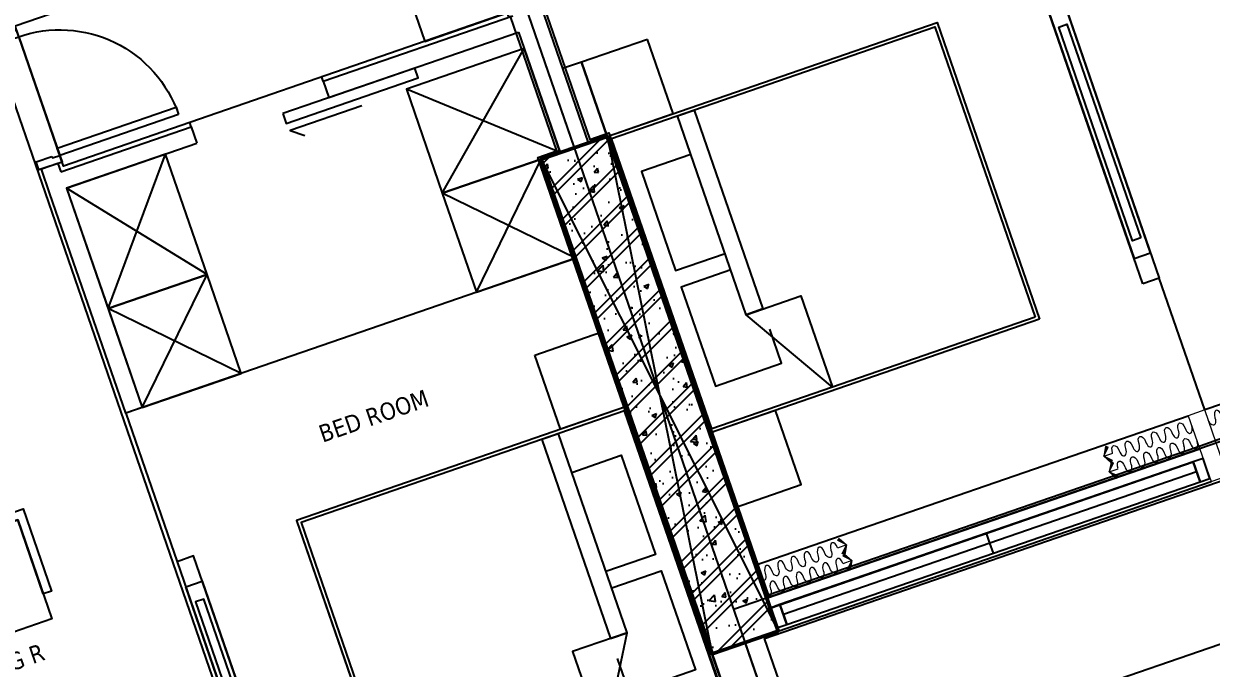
# Model space of a CAD drawing. Header units: millimetres. Extents: x -361699137 to 361252145, y -356478932 to 356523199.
# Drawn here: x -75782 to -68978, y 33423 to 37117 of the extents above; entities that cross this region are included whole.
import ezdxf

# ---------------------------------------------------------------- set-up
doc = ezdxf.new("R2010")
doc.units = ezdxf.units.MM
doc.header["$LTSCALE"] = 100
doc.header["$MEASUREMENT"] = 0
doc.linetypes.add('220126_HDN_HBA typical plan$0$HIDDEN', pattern=[0.375, 0.25, -0.125])
doc.linetypes.add('ACAD_ISO03W100', pattern=[30, 12, -18])
for name, color, linetype in [('1VinaPVC-Text', 9, 'Continuous'), ('A-_FURN----_E-_N', 251, 'Continuous'), ('A-ANNO-ROOM', 50, 'Continuous'), ('A-WALL-FNSH', 11, 'Continuous'), ('IDEA - dim', 251, 'Continuous'), ('KC', 5, 'Continuous'), ('KT-Net manh', 139, 'Continuous'), ('KT-Tuong', 1, 'Continuous')]:
    doc.layers.add(name, color=color, linetype=linetype)
for name, color, linetype, lineweight in [('CIC36 net manh', 8, 'Continuous', 9), ('HBA-Partition', 4, 'Continuous', 13), ('KT-Net cot vach', 2, 'Continuous', 50)]:
    doc.layers.add(name, color=color, linetype=linetype, lineweight=lineweight)
doc.layers.add('dien tich thong thuy', color=3, linetype='Continuous', plot=False)
doc.styles.add('220126_HDN_HBA typical plan$0$211210_HDN_HBA_TYPICAL PLAN CORE OPT 1$0$HBA-Text', font='GOTHIC.TTF')
doc.styles.add('Tahoma', font='tahoma.ttf')

# ---------------------------------------------------------------- blocks, each defined once
blk = doc.blocks.new('*U207')
for points in [[(482.6951045578201, -398.9039813853606), (464.6170375002125, -396.4493711387506), (464.3337632049024, -466.3349522090732)], [(396.7561588253833, -484.1490495130481), (464.3337632049024, -466.3349522090732), (394.4481821902239, -466.0516779393653)]]:
    blk.add_hatch(color=256).paths.add_polyline_path(points)
blk.add_line((464.3337632049024, -466.3349522090732), (416.9273155568029, -418.7598943406972))
for points in [[(482.6951045578201, -398.9039813853606), (464.6170375002125, -396.4493711387506), (464.3337632049024, -466.3349522090732)], [(396.7561588253833, -484.1490495130481), (464.3337632049024, -466.3349522090732), (394.4481821902239, -466.0516779393653)]]:
    blk.add_lwpolyline(points, close=True)
for centre in [(16.76743755071067, -17.17677016190672), (85.71403000141326, -87.65612936302188), (155.3043908096025, -157.4940017787478), (224.8947516177918, -227.3318741944736), (294.485112425981, -297.1697466101995), (364.0754732341703, -367.0076190259254)]:
    blk.add_ellipse(centre, major_axis=(34.52187991841241, 31.95056764796491), ratio=0.5238875827070036, start_param=4.731720461219403, end_param=7.873313114809197)
at = {"extrusion": (0, 0, -1)}
for centre in [(51.5728287498025, -52.1059534814385), (120.5194212005051, -122.5853126825537), (190.1097820086943, -192.4231850982796), (259.7001428168836, -262.2610575140054), (329.2905036250728, -332.0989299297313), (398.8808644332621, -401.9368023454572)]:
    blk.add_ellipse(centre, major_axis=(-32.07293168385898, -34.4082260416161), ratio=0.5238875826554585, start_param=4.731720461217387, end_param=7.87331311480718, dxfattribs=at)
blk = doc.blocks.new('*U206')
at = {"layer": 'A-_FURN----_E-_N', "linetype": 'Continuous'}
for points in [[(-899.9999999999709, 600), (-899.9999999999709, 1000), (-1349.999999999971, 1000), (-1349.999999999971, 600)], [(-900.0000000000291, -1000), (-900.0000000000291, 1000), (900.0000000000291, 1000), (900.0000000000291, -1000)], [(-880.0000000000291, -980), (-880.0000000000291, 980), (880.0000000000291, 980), (880.0000000000291, -980)], [(1350.000000000029, 600), (1350.000000000029, 1000), (900.0000000000291, 1000), (900.0000000000291, 600)]]:
    blk.add_lwpolyline(points, close=True, dxfattribs=at)
at = {"layer": 'A-_FURN----_E-_N', "linetype": '220126_HDN_HBA typical plan$0$HIDDEN', "ltscale": 500}
blk.add_lwpolyline([(-900.0000000000291, -1000), (-900.0000000000291, 1000), (900.0000000000291, 1000), (900.0000000000291, -1000)], close=True, dxfattribs=at)
at = {"layer": 'A-_FURN----_E-_N', "linetype": 'Continuous'}
for points in [[(-54.9999999999709, 580), (-54.9999999999709, 880), (-655.605454891891, 880), (-655.605454891891, 480), (-448.1151331290312, 480)], [(645.6054548844986, 580), (645.6054548844986, 880), (45.0000000000291, 880), (45.0000000000291, 580)], [(-880.0000000000291, 248.6659454330802), (-326.2632651105232, 580), (880.0000000000291, 580), (880.0000000000291, 480), (-326.2632651105232, 480), (-326.2632651105232, 580), (-326.2632651105232, 248.6659454330802), (-880.0000000000291, 248.6659454330802)]]:
    blk.add_lwpolyline(points, dxfattribs=at)
blk = doc.blocks.new('d800')
blk.add_line((760, 70), (40, 70))
for points in [[(40, 790), (40, 70), (85, 70), (85, 790)], [(50, 25), (40, 25), (40, 70), (0, 70), (0, -70), (50, -70)], [(750, 25), (760, 25), (760, 70), (800, 70), (800, -70), (750, -70)]]:
    blk.add_lwpolyline(points, close=True)
blk.add_arc((40, 70), 720, 0, 90)
blk = doc.blocks.new('13')
at = {"layer": 'A-_FURN----_E-_N'}
blk.add_lwpolyline([(-4649.999999995358, -6000.000000001863), (-4649.999999995358, -5884.999999999993), (-5099.999999995816, -5885.000000000015), (-5099.999999995336, -6000.000000000015)], close=True, dxfattribs=at)
at = {"layer": 'A-WALL-FNSH', "color": 5}
for points in [[(-8080.00000001397, -6060.000000003616), (-7960.00000001445, -6060.000000003631), (-7960.000000014916, -6000.000000001739), (-8080.00000001445, -6000.000000001739)], [(-7960.000000012114, -8565.000000001884), (-7960.00000001445, -6060.000000003631), (-8080.00000001397, -6060.000000003616), (-8080.000000012107, -8564.999999999993)], [(-8020.000000012587, -7312.49999999813), (-8020.000000014443, -6060.000000003653), (-8080.00000001397, -6060.000000003616), (-8080.000000013053, -7312.500000000022)], [(-7960.000000013504, -7312.499999999993), (-7960.000000012114, -8565.000000001884), (-8020.000000012122, -8564.999999999985), (-8020.000000012587, -7312.49999999813)], [(-8080.00000001258, -8625), (-7960.000000013053, -8625.000000001855), (-7960.000000012114, -8565.000000001884), (-8080.000000012107, -8564.999999999993)]]:
    blk.add_lwpolyline(points, close=True, dxfattribs=at)
blk.add_lwpolyline([(-7960.000000014916, -6000.000000001739), (-7960.000000012114, -8565.000000001884)], dxfattribs=at)
at = {"layer": 'HBA-Partition'}
blk.add_lwpolyline([(-7699.99999999303, -8724.99999999813), (-7699.999999993015, -8624.999999999978), (-8099.999999993495, -8624.999999999978), (-8099.999999992564, -8725.000000000007)], close=True, dxfattribs=at)
at = {"layer": 'IDEA - dim'}
for p, q in [((-4219.999999998618, -2974.99999999813), (-4219.999999998152, -2874.999999996304)), ((-4269.999999996289, -3765), (-4244.999999996755, -3765.000000000007)), ((-4269.999999996275, -4565), (-4244.999999996289, -4565.000000000007)), ((-2019.999999995358, -5799.99999999813), (-5099.999999995802, -5800.000000001855)), ((-2019.999999995358, -5799.99999999813), (-5099.999999995802, -5800.000000001855)), ((-8099.999999995358, -6000.000000001783), (-8099.999999993495, -8624.999999999978)), ((-7899.999999994892, -5999.061849562444), (-7899.999999993495, -8625.000000000007))]:
    blk.add_line(p, q, dxfattribs=at)
for points in [[(-6076.256100085098, -2090.677188741021), (-6676.256100085113, -2090.67718874105), (-6676.256100085564, -1390.677188742884), (-6076.256100086044, -1390.677188741043)], [(-6524.261134150431, -2090.677188741007), (-6076.256100085098, -2090.677188741021), (-6076.256100086044, -1390.677188741043), (-6026.256100085113, -1390.677188741043), (-6026.256100085106, -2140.677188741029), (-6524.261134150453, -2140.677188742906)], [(-8399.999999996755, -2975.000000003733), (-6599.999999996755, -2975.000000001855), (-6599.999999997672, -2874.999999998116), (-8399.999999997686, -2874.999999999993)], [(-6752.499999996755, -2875.000000001863), (-6752.499999996289, -2975.000000001877), (-8247.499999997686, -2975.000000003696), (-8247.499999998137, -2875.000000003689)], [(-8147.499999998145, -2900.000000003733), (-8147.499999998152, -2950.000000003725), (-6852.499999996748, -2950.000000001884), (-6852.499999996289, -2900.000000001863)], [(-5699.999999997221, -3574.999999996275), (-5099.999999997221, -3574.999999996246), (-5099.999999997686, -2974.999999996246), (-5699.999999997686, -2974.999999998152), (-5699.999999997221, -3574.999999996275)], [(-5099.999999997221, -3574.999999996246), (-4369.999999997206, -3574.99999999439), (-4369.999999998152, -2974.999999996267), (-5099.999999997686, -2974.999999996246), (-5099.999999997221, -3574.999999996246)], [(-3394.999999997221, -2999.999999996238), (-3394.999999996755, -3789.999999998174), (-2144.999999997686, -3789.999999999971), (-2144.999999995343, -5689.999999999978), (-4244.999999995358, -5689.999999999985), (-4244.999999997686, -2999.999999996275)], [(-4369.999999996755, -4285.574825739495), (-4429.999999996733, -4285.574825741329), (-4429.999999996275, -5085.574825739481), (-4369.999999996275, -5085.574825739466)], [(-5699.999999995351, -5600.938150439397), (-5099.999999995358, -5600.938150439397), (-5099.999999995824, -5000.938150441252), (-5699.999999996755, -5000.938150441296), (-5699.999999995351, -5600.938150439397)], [(-5099.999999995816, -5715.000000000007), (-4469.999999995358, -5714.999999999993), (-4469.999999995343, -5000.93815043939), (-5099.999999995824, -5000.938150441252), (-5099.999999995358, -5600.938150439397)], [(-6899.999999993488, -8625.00000000187), (-5099.999999993495, -8624.999999999993), (-5099.999999993495, -8725.00000000371), (-6899.999999993961, -8725.00000000561)], [(-5252.499999992564, -8725.000000000007), (-5252.49999999303, -8624.999999999978), (-6747.499999993961, -8625.000000001863), (-6747.499999993495, -8725.000000001848)], [(-6647.499999994427, -8700.000000001834), (-6647.499999993954, -8650.000000001848), (-5352.49999999303, -8650.000000001855), (-5352.49999999303, -8700.000000001855)]]:
    blk.add_lwpolyline(points, close=True, dxfattribs=at)
for points in [[(-4476.139892183259, -4728.893979987108), (-4476.139892183724, -4294.403265403555), (-4530.014263058096, -4363.505103580646)], [(-3922.249721605345, -5190.00000200978), (-4244.999999995824, -5190.000002009772), (-4244.999999995358, -5689.999999999985), (-3345.000000454958, -5689.999999998123), (-3345.000000454966, -5190.000002009772), (-3697.750278386302, -5190.000002009809)]]:
    blk.add_lwpolyline(points, dxfattribs=at)
at = {"layer": 'KT-Net cot vach'}
blk.add_lwpolyline([(-8099.999999995358, -6000.00000000187), (-8099.999999995809, -5600.000000001855), (-5099.999999995824, -5600.000000001855), (-5099.999999995336, -6000.000000000015)], close=True, dxfattribs=at)
at = {"layer": 'KT-Net manh', "linetype": 'ACAD_ISO03W100', "ltscale": 4}
for p, q in [((-5699.999999997686, -2874.999999998137), (-6599.999999997672, -2874.999999998116)), ((-5699.999999995351, -5600.938150439397), (-5699.999999997686, -2874.999999998137)), ((-5699.999999997221, -3574.999999996275), (-5099.999999997686, -2974.999999996246)), ((-5699.999999997686, -2974.999999998152), (-5099.999999997221, -3574.999999996246)), ((-5099.999999997221, -3574.999999996246), (-4369.999999998152, -2974.999999996267)), ((-5099.999999997686, -2974.999999996246), (-4369.999999997206, -3574.99999999439)), ((-5699.999999995351, -5600.938150439397), (-5099.999999995824, -5000.938150441252)), ((-5699.999999996755, -5000.938150441296), (-5099.999999995358, -5600.938150439397)), ((-5099.999999995816, -5715.000000000007), (-4469.999999995343, -5000.93815043939)), ((-5099.999999995824, -5000.938150441252), (-4469.999999995358, -5714.999999999993)), ((-7699.99999999487, -5999.061849562444), (-7699.999999993015, -8624.999999999978)), ((-7699.999999991327, -11425.00000000186), (-7699.99999999303, -8724.99999999813)), ((-7699.99999999303, -8725.000000005588), (-6899.999999993961, -8725.00000000561))]:
    blk.add_line(p, q, dxfattribs=at)
at = {"layer": 'KT-Tuong'}
for p, q in [((-4219.999999998152, -2974.999999996238), (-4269.999999997686, -2974.999999996246)), ((-4269.999999997686, -2974.999999996246), (-4269.999999996289, -3765)), ((-4269.999999996289, -3765), (-4369.999999996289, -3764.999999999971)), ((-4269.999999996275, -4565), (-4369.999999997221, -4565)), ((-4269.999999996275, -4565), (-4269.999999994878, -5714.999999998101)), ((-4369.999999995343, -5714.999999999978), (-5099.999999995816, -5715.000000000007)), ((-2119.999999994892, -5884.99999999626), (-5099.999999995816, -5885.000000000015))]:
    blk.add_line(p, q, dxfattribs=at)
for points in [[(-4369.999999998152, -2974.999999996267), (-5699.999999997686, -2974.999999998152), (-5699.999999997686, -2874.999999998137), (-4369.999999997686, -2874.999999996267)], [(-4369.999999997686, -2874.999999996267), (-4219.999999998152, -2874.999999996304)], [(-4369.999999998152, -2974.999999996267), (-4369.999999996289, -3764.999999999971)], [(-4369.999999997221, -4565), (-4369.999999995343, -5714.999999999978)], [(-8099.999999995809, -5600.000000001855), (-9599.999999995809, -5600.000000003725), (-9599.999999995809, -5800.000000005595), (-8099.999999995824, -5800.000000003725)]]:
    blk.add_lwpolyline(points, dxfattribs=at)
at = {"layer": 'CIC36 net manh', "color": 8}
for p, xscale, yscale, zscale, rotation in [((-7856.290285323295, -5999.349247194805), -0.8100000000112606, 0.8100000000112606, 0.8100000000112604, 44.87679879606966), ((-7761.336658837281, -5999.566961528733), -0.8100000000112606, 0.8100000000112606, 0.8100000000112604, 44.87679879606966), ((-7856.290285321404, -8624.471729308367), 0.8100000000112607, 0.8100000000112607, 0.8100000000112607, 135.1232012040158), ((-7761.336658835418, -8624.254014978185), 0.8100000000112607, 0.8100000000112607, 0.8100000000112607, 135.1232012040158), ((-7761.336658835426, -8725.745985025525), -0.8100000000112606, 0.8100000000112606, 0.8100000000112604, 44.87679879606966)]:
    blk.add_blockref('*U207', p, dxfattribs=dict(at, xscale=xscale, yscale=yscale, zscale=zscale, rotation=rotation))
at = {"layer": 'IDEA - dim', "xscale": -1, "rotation": 179.9999999999999}
for name, p in [('d800', (-4219.999999997679, -2929.999999998137)), ('*U206', (-7499.999999997221, -4600.000000003733))]:
    blk.add_blockref(name, p, dxfattribs=at)
at = {"layer": 'IDEA - dim'}
blk.add_blockref('*U206', (-5999.999999994892, -7000.000000001855), dxfattribs=at)
at = {"layer": '1VinaPVC-Text', "style": 'Tahoma'}
for s, p in [('LIVING R', (-6885.442218540251, -1468.461951313511)), ('BED ROOM', (-6228.253716060877, -3886.102424362623))]:
    blk.add_text(s, height=99.99999999999994, rotation=270, dxfattribs=at).set_placement(p)
blk = doc.blocks.new('A$C1AAC5519')
at = {"layer": 'A-ANNO-ROOM', "insert": (772.955269176513, 1216.574747113511), "char_height": 600, "attachment_point": 2, "rotation": 50.44882673977027, "style": '220126_HDN_HBA typical plan$0$211210_HDN_HBA_TYPICAL PLAN CORE OPT 1$0$HBA-Text'}
blk.add_mtext_dynamic_manual_height_columns('S.B1.', width=722857412.8743668, gutter_width=9765.624999999996, heights=[0], dxfattribs=at)
blk = doc.blocks.new('A$C418F5BC8')
at = {"layer": 'A-ANNO-ROOM', "insert": (648.1133449638728, 1090.790118377889), "char_height": 600, "attachment_point": 2, "rotation": 50.44882673977027, "style": '220126_HDN_HBA typical plan$0$211210_HDN_HBA_TYPICAL PLAN CORE OPT 1$0$HBA-Text'}
blk.add_mtext_dynamic_manual_height_columns('SL-S', width=722857412.8743668, gutter_width=9765.624999999996, heights=[0], dxfattribs=at)
blk = doc.blocks.new('A$C2A6C5140')
at = {"layer": 'A-ANNO-ROOM', "insert": (731.4497625969816, 1190.0169191678, 0.0003277973379295924), "char_height": 600, "attachment_point": 2, "rotation": 50.44882673977027, "style": '220126_HDN_HBA typical plan$0$211210_HDN_HBA_TYPICAL PLAN CORE OPT 1$0$HBA-Text'}
blk.add_mtext_dynamic_manual_height_columns('2-BR', width=722857412.8743668, gutter_width=9765.624999999996, heights=[0], dxfattribs=at)
blk = doc.blocks.new('A$C5388591E')
at = {"layer": 'A-ANNO-ROOM', "insert": (894.3001998505497, 842.1987865094561, 0.0004622000541105721), "char_height": 600, "attachment_point": 2, "rotation": 1.4064704596368105, "style": '220126_HDN_HBA typical plan$0$211210_HDN_HBA_TYPICAL PLAN CORE OPT 1$0$HBA-Text'}
blk.add_mtext_dynamic_manual_height_columns('3-BR', width=722857412.8743668, gutter_width=9765.624999999996, heights=[0], dxfattribs=at)
blk = doc.blocks.new('A$C21AF0CCA')
at = {"layer": 'A-ANNO-ROOM', "insert": (1197.56892258345, 814.6835720778872), "char_height": 600, "attachment_point": 2, "rotation": 0.10542954816276216, "style": '220126_HDN_HBA typical plan$0$211210_HDN_HBA_TYPICAL PLAN CORE OPT 1$0$HBA-Text'}
blk.add_mtext_dynamic_manual_height_columns('S.B1P.', width=722857412.8743668, gutter_width=9765.624999999996, heights=[0], dxfattribs=at)
blk = doc.blocks.new('A$C0e39c971')
at = {"layer": 'KC'}
h = blk.add_hatch(dxfattribs=at)
h.set_pattern_fill('VATLIEU04', color=256, scale=40, style=0, pattern_type=2)
h.set_pattern_definition([(49.99999999999999, (-90946.1647472535, -18366.26446870027), (286.9040730403014, -25.10085399303804), [30, -330]), (355, (-90946.1647472535, -18366.26446870027), (-55.50053344520001, 300.8768534800047), [24, -264]), (100.4514, (-90922.25607525349, -18368.35620470027), (231.4037526856086, 275.7758168243814), [25.496076, -280.4568448]), (46.18420000000001, (-90946.1647472535, -18286.26446870027), (426.8964194502578, -66.20760573160723), [45, -495]), (96.6356, (-90910.5900492535, -18291.78179150027), (373.8650822194813, 389.6471483601767), [38.2441152, -420.6852]), (351.1842, (-90946.1647472535, -18286.26446870027), (373.8647780534509, 389.6474403701299), [36, -396]), (21, (-90906.1647472535, -18306.26446870027), (238.7628208473847, -161.0475562661355), [30, -330]), (326.0000000000001, (-90906.1647472535, -18306.26446870027), (97.32613276863269, 290.0600180187412), [24, -264]), (71.4514, (-90886.2678540535, -18319.68511110027), (336.089051432596, 129.012198683981), [25.496076, -280.4568448]), (37.50000000000001, (-90946.1647472535, -18366.26446870027), (4.863942126916267, 133.1575415325246), [0, -260.8, 0, -268, 0, -265]), (7.499999999999999, (-90946.1647472535, -18366.26446870027), (105.2278149768594, 157.7646847529441), [0, -152.8, 0, -254.8, 0, -101]), (327.5, (-91035.3647472535, -18366.26446870027), (213.5289744689636, -9.021948693751902), [0, -100, 0, -312, 0, -414]), (317.5, (-91075.3647472535, -18366.26446870027), (233.2744677369545, 40.04199293292709), [0, -130, 0, -207.2, 0, -294]), (45, (-90946.1647472535, -18366.26446870027), (-120.2081528017131, 120.2081528017131), []), (45, (-90946.1647472535, -18317.26446870027), (-120.2081528017131, 120.2081528017131), [])])
h.paths.add_polyline_path([(-21010.99741363317, -24709.69560466337), (-20632.89725097342, -24579.1572310077), (-19653.8594485559, -27414.90845095586), (-20031.95961121566, -27545.44682461153)])
at = {"layer": 'KC', "ltscale": 2000}
for p, q in [((-28366.21502084937, -2794.040375681547), (-10200.9177287817, -55409.23442565966)), ((-31154.70372047741, -3756.760881356404), (-12989.40642823558, -56371.95493183896)), ((12176.63724247972, -16213.90927439998), (-19908.59237617441, -27291.26987299925))]:
    blk.add_line(p, q, dxfattribs=at)
at = {"layer": 'KC', "linetype": 'ByBlock', "ltscale": 30}
for p, q in [((-20632.89725097342, -24579.1572310077, 7.594850334996254e-05), (-20031.95961121566, -27545.44682461153, 7.594850334996254e-05)), ((-21010.99741363317, -24709.69560466337, 7.594850334996254e-05), (-19653.8594485559, -27414.90845095586, 7.594850334996254e-05))]:
    blk.add_line(p, q, dxfattribs=at)
at = {"layer": 'KC', "ltscale": 0.25, "elevation": 7.594850334996254e-05}
blk.add_lwpolyline([(-21010.99741363317, -24709.69560466337), (-20632.89725097342, -24579.1572310077), (-19653.8594485559, -27414.90845095586), (-20031.95961121566, -27545.44682461153)], close=True, dxfattribs=at)
at = {"layer": 'KC', "elevation": 1.034975806175202e-10}
for points in [[(-44768.05028010235, -37672.4164484323, 0.1611946573831598), (-41822.29495876384, -37609.93604636512), (-19167.160101207, -29793.71852097943), (-18944.45515993348, -28768.83232718595, -0.2743065762547361), (-18082.70163077179, -27819.27985565281), (-13673.69687452055, -26302.56765129972, -0.4141533536735696), (-12258.4067412282, -26990.81473556511), (-3929.19038362366, -51081.52774589112, 0.3197537419032745), (701.8279530112632, -54380.38154215178), (45837.75658286465, -54380.38154215179, 0.151466571344554), (48597.29591171903, -53480.20079990816, 0.151466571344554)], [(-44768.05028010253, -37672.41644843231, 0.1611946573845213), (-41822.29495874047, -37609.93604635706), (-19167.16010120697, -29793.71852097942), (-18944.45515993494, -28768.83232719273, -0.2743065762563507), (-18082.70163077116, -27819.27985565258), (-13673.69687450188, -26302.56765129325, -0.4141533536684066), (-12258.40674122795, -26990.81473556501), (-3929.190383623587, -51081.52774589112, 0.3197537419032702), (701.8279530112632, -54380.38154215181), (45837.75658286479, -54380.38154215179, 0.1514665713445501), (48597.29591171909, -53480.20079990817)]]:
    blk.add_lwpolyline(points, format="xyb", dxfattribs=at)

msp = doc.modelspace()

# ---------------------------------------------------------------- linework, layer by layer
at = {"layer": 'dien tich thong thuy', "elevation": 1.548779766668872e-10}
msp.add_lwpolyline([(-71889.81530259462, 41850.20581207979), (-74016.62871358608, 41115.92746001785), (-73421.04738403566, 39390.84546859519), (-73539.20368486817, 39350.05222682813), (-72539.01562668924, 36453.03997744278), (-72430.30707733781, 36490.57140068973), (-71517.36301966367, 33843.38385093554), (-69063.55608019169, 34690.55570950785), (-68940.67337840312, 34732.98032676877), (-66416.85565671942, 35604.32367259763), (-68640.90258347121, 42046.20620958623), (-69926.44313469314, 41602.37573981026), (-70215.25928639882, 42438.92234968986), (-70489.3819043439, 42344.28202880455), (-71406.27479878947, 42027.72647267766), (-71893.07876165613, 41859.65831532377), (-71889.81530259462, 41850.20581207979)], dxfattribs=at)
msp.add_lwpolyline([(-73003.42791846371, 37154.706165695), (-73737.70627026603, 39281.51958065974), (-73846.41006703349, 39243.98979823352), (-74445.25485616975, 40978.52429443754), (-77058.87223056756, 40076.17778657326), (-77975.76512501313, 39759.6222304463), (-78661.07167006168, 39523.02142812093), (-77672.2434900112, 36658.91269701345), (-78712.01894709427, 36299.93216609939), (-77612.2907011548, 33114.60502576545), (-77423.20255297277, 33179.68563013385), (-76509.41457052686, 30533.00630184154), (-74009.22711618978, 31396.19134207401), (-73886.34456332301, 31438.61631350223), (-71433.41975806252, 32285.48401259114), (-72836.77762699546, 36350.26453866516), (-72728.01160175691, 36387.614073585), (-72993.97541439853, 37157.96962503586)], close=True, dxfattribs=at)
at = {"layer": 'dien tich thong thuy', "elevation": 4.469598132477386e-10}
msp.add_lwpolyline([(-70753.51625977253, 31327.30888846683), (-71537.58019596507, 33593.10517669307), (-66247.28623906552, 35419.54629409719), (-65894.57212109485, 34394.22440424462), (-69863.13906283956, 33029.62498728382, 0.2658116609130207), (-70555.0248844084, 32240.76446351781)], format="xyb", close=True, dxfattribs=at)

# ---------------------------------------------------------------- block references
at = {"layer": 'A-ANNO-ROOM'}
for p in [(-259643.7130096142, 30107.50136767479, 5.460850030168077e-05), (-265285.2820729736, 28918.92663560377, 5.460850030168077e-05), (-245554.3968650475, 25356.81105555443, 5.460850030168077e-05), (-227992.1817903481, 24030.19494673412, 5.460832008522107e-05), (-256709.4713859697, 21832.8932062781, 5.460850030168077e-05), (-262170.0583902029, 20336.74231012515, 5.460850030168077e-05), (-227339.9751671815, 20267.82827189344, 5.460850030168077e-05), (-224467.8250259957, 15310.13736246047, 5.460832008522128e-05)]:
    msp.add_blockref('A$C21AF0CCA', p, dxfattribs=at)
at = {"layer": 'dien tich thong thuy'}
for name, p, rotation in [('A$C2A6C5140', (-231902.1761341663, 41866.69510118499, 3.214423980650787e-05), 310.9576437198666), ('A$C2A6C5140', (-223136.0769012624, 38294.90614465419, 1.895367564819208e-05), 310.9576437198666), ('A$C2A6C5140', (-179022.2876665308, 13510.42375649511, 0.000178988243818107), 310.9576437198666), ('A$C2A6C5140', (-176749.4277460563, 2773.706094754736, 0.000178988243818107), 310.9576437198666), ('A$C2A6C5140', (-199561.0792445699, 2742.960286576832, 0.0001030398263186841), 310.9576437198666), ('A$C2A6C5140', (-192735.1419570138, 2545.06827839894, 0.000178988243818107), 310.9576437198666), ('A$C418F5BC8', (-243956.3571569886, 39603.8582028097, -1.001597833679712e-05), 309.6632197063607), ('A$C418F5BC8', (-248126.4019441397, 37597.12528390926, -1.001597833679712e-05), 309.6632197063607), ('A$C418F5BC8', (-251890.361273925, 36548.61448139837, -1.001597833679712e-05), 309.6632197063607), ('A$C418F5BC8', (-255839.4329553979, 34945.01120257354, -1.001597833679712e-05), 309.6632197063607), ('A$C1AAC5519', (-240877.0889148213, 28052.61175672372, 0.0003723829774320968), 309.6566028083925), ('A$C1AAC5519', (-219521.6105350079, 27682.1615688601, 0.0005547181599990354), 309.6566028083925), ('A$C1AAC5519', (-217651.9125884596, 24627.95011466656, 0.0003723828570649432), 309.6566028083925), ('A$C1AAC5519', (-267764.0012375055, 19262.70548251106, 0.0003723828655667127), 309.6566028083925), ('A$C418F5BC8', (-223053.1163780628, 10712.6679421931, -1.001597833679712e-05), 309.6632197063607), ('A$C1AAC5519', (-213503.7868963684, 3324.648489140978, -0.3423708923741385), 309.6566028083925), ('A$C1AAC5519', (-207798.658660123, 3064.615415494518, 0.0003723828655667127), 309.6566028083925), ('A$C1AAC5519', (-184128.1584514385, 2786.454424718489, 0.0003723828655667127), 309.6566028083925)]:
    msp.add_blockref(name, p, dxfattribs=dict(at, rotation=rotation))
for p in [(-273086.0443437684, 28673.87453448355, -1.001579812033762e-05), (-220441.6689392982, 3035.191374137183, 4.458552763712727e-05)]:
    msp.add_blockref('A$C5388591E', p, dxfattribs=at)
at = {"layer": 'IDEA - dim', "rotation": 109.0471379536515}
msp.add_blockref('13', (-79775.40095283277, 39334.01734801053), dxfattribs=at)
at = {"layer": 'KC'}
msp.add_blockref('A$C0e39c971', (-51806.2233402338, 61050.61543249532), dxfattribs=at)

doc.saveas('drawing.dxf')
